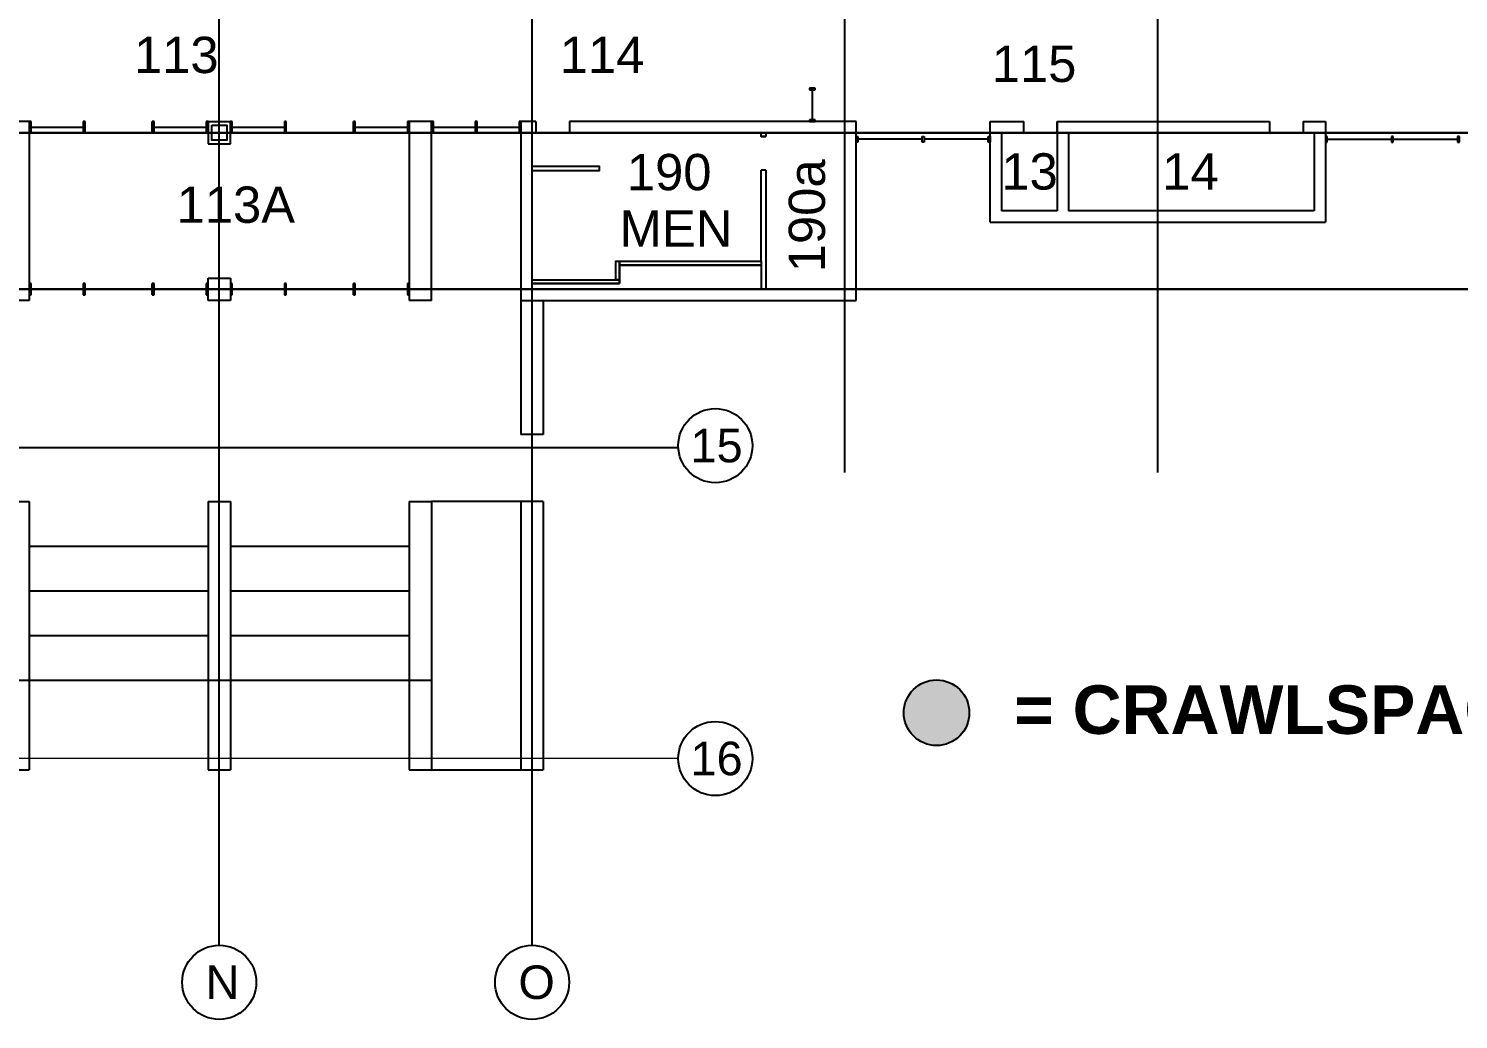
# Model space of a CAD drawing. Extents: x -222 to 8565, y -1562 to 5304.
# Drawn here: x 5121 to 6656, y 981 to 2045 of the extents above; entities that cross this region are included whole.
import ezdxf
from ezdxf.enums import TextEntityAlignment as Align

# ---------------------------------------------------------------- set-up
doc = ezdxf.new("R2010")
doc.units = 0
doc.header["$LTSCALE"] = 15
doc.header["$MEASUREMENT"] = 0
doc.layers.get('0').update_dxf_attribs({"linetype": 'CONTINUOUS'})
for name, color, linetype, lineweight in [('Crawlspace access', 1, 'CONTINUOUS', 25), ('STAIR', 251, 'CONTINUOUS', 25), ('WALLS', 7, 'CONTINUOUS', 25)]:
    doc.layers.add(name, color=color, linetype=linetype, lineweight=lineweight)
doc.layers.add('grid', color=251, linetype='CONTINUOUS')
doc.layers.add('room number', color=7, linetype='CONTINUOUS')
doc.styles.get("Standard").update_dxf_attribs({"font": 'arial.ttf'})
doc.styles.add('style2', font='arial.ttf')

# ---------------------------------------------------------------- blocks, each defined once
blk = doc.blocks.new('AZMND')
for p, q in [((0, 0.5), (0, -0.5)), ((1, 0.5), (0, 0.5)), ((1, -0.5), (1, 0.5)), ((0, -0.5), (1, -0.5))]:
    blk.add_line(p, q)

msp = doc.modelspace()

# ---------------------------------------------------------------- hatches: boundary and pattern name
at = {"layer": 'Crawlspace access'}
h = msp.add_hatch(color=256, dxfattribs=at)
h.dxf.hatch_style = 1
edge = h.paths.add_edge_path()
edge.add_arc((6095.8, 1309.9), 35.2, 0, 360)

# ---------------------------------------------------------------- linework, layer by layer
msp.add_circle((6095.8, 1309.9), 35.2, dxfattribs=at)
at = {"layer": 'grid'}
for p, q in [((5325.4, 1060.2), (5325.4, 5126.4)), ((5661.4, 1060.2), (5661.4, 5126.4)), ((5997.4, 1567.8), (5997.4, 4349.4)), ((6333.4, 1567.8), (6333.4, 4349.4)), ((1386.5, 1932.7), (7512.9, 1932.7)), ((8485.8, 1932.7), (3520.1, 1932.7)), ((1386.5, 1764.7), (7512.9, 1764.7)), ((8485.8, 1764.7), (3520.1, 1764.7)), ((1386.5, 1594.7), (5818.5, 1594.7))]:
    msp.add_line(p, q, dxfattribs=at)
at = {"layer": 'grid', "lineweight": 0}
msp.add_line((5818.4, 1260.7), (1386.5, 1260.7), dxfattribs=at)
at = {"layer": 'grid'}
msp.add_lwpolyline([(5317.4, 1940.7), (5333.4, 1940.7), (5333.4, 1924.7), (5317.4, 1924.7)], close=True, dxfattribs=at)
for centre in [(5858.2, 1596.7), (5858.2, 1260.7), (5325.4, 1020.4), (5661.4, 1020.4)]:
    msp.add_circle(centre, 39.8, dxfattribs=at)
at = {"layer": 'STAIR'}
for p, q in [((5649.4, 1752.7), (5649.4, 1608.7)), ((5673.4, 1752.7), (5673.4, 1608.7)), ((5673.4, 1608.7), (5649.4, 1608.7)), ((5649.4, 1536.7), (5553.4, 1536.7)), ((5673.4, 1536.7), (5649.4, 1536.7)), ((5649.4, 1536.7), (5649.4, 1248.7)), ((5673.4, 1536.7), (5673.4, 1248.7)), ((5121.4, 1488.7), (5313.4, 1488.7)), ((5337.4, 1488.7), (5529.4, 1488.7)), ((5121.4, 1440.7), (5313.4, 1440.7)), ((5337.4, 1440.7), (5529.4, 1440.7)), ((5121.4, 1392.7), (5313.4, 1392.7)), ((5337.4, 1392.7), (5529.4, 1392.7)), ((5121.4, 1344.7), (5313.4, 1344.7)), ((5121.4, 1344.7), (5121.4, 1248.7)), ((5313.4, 1344.7), (5313.4, 1248.7)), ((5337.4, 1344.7), (5529.4, 1344.7)), ((5337.4, 1344.7), (5337.4, 1248.7)), ((5529.4, 1344.7), (5529.4, 1248.7)), ((5553.4, 1344.7), (5553.4, 1248.7)), ((4977.4, 1248.7), (5121.4, 1248.7)), ((5313.4, 1248.7), (5337.4, 1248.7)), ((5529.4, 1248.7), (5673.4, 1248.7))]:
    msp.add_line(p, q, dxfattribs=at)
at = {"layer": 'WALLS'}
for p, q in [((5965.4, 1980.7), (5959.4, 1980.7)), ((5962.4, 1946.7), (5962.4, 1978.7)), ((5121.4, 1944.7), (5097.4, 1944.7)), ((5121.4, 1944.7), (5121.4, 1752.7)), ((5123.4, 1938.7), (5179.4, 1938.7)), ((5181.4, 1932.7), (5181.4, 1944.7)), ((5253.4, 1932.7), (5253.4, 1944.7)), ((5255.4, 1938.7), (5311.4, 1938.7)), ((5313.4, 1944.7), (5313.4, 1920.7)), ((5313.4, 1944.7), (5337.4, 1944.7)), ((5337.4, 1920.7), (5337.4, 1944.7)), ((5339.4, 1938.7), (5395.4, 1938.7)), ((5397.4, 1932.7), (5397.4, 1944.7)), ((5469.4, 1932.7), (5469.4, 1944.7)), ((5471.4, 1938.7), (5527.4, 1938.7)), ((5529.4, 1944.7), (5529.4, 1752.7)), ((5553.4, 1944.7), (5529.4, 1944.7)), ((5553.4, 1752.7), (5553.4, 1944.7)), ((5555.4, 1938.7), (5600.4, 1938.7)), ((5602.4, 1938.7), (5647.4, 1938.7)), ((5649.4, 1944.7), (5649.4, 1752.7)), ((5665.4, 1944.7), (5649.4, 1944.7)), ((5665.4, 1944.7), (5665.4, 1932.7)), ((6009.4, 1944.7), (5701.4, 1944.7)), ((5701.4, 1944.7), (5701.4, 1932.7)), ((6009.4, 1752.7), (6009.4, 1944.7)), ((6153.4, 1836.7), (6153.4, 1944.7)), ((6153.4, 1944.7), (6189.4, 1944.7)), ((6189.4, 1932.7), (6189.4, 1944.7)), ((6225.4, 1944.7), (6453.4, 1944.7)), ((6225.4, 1944.7), (6225.4, 1848.7)), ((6225.4, 1932.7), (6225.4, 1944.7)), ((6453.4, 1944.7), (6453.4, 1932.7)), ((6489.4, 1944.7), (6513.4, 1944.7)), ((6489.4, 1944.7), (6489.4, 1932.7)), ((6513.4, 1944.7), (6513.4, 1836.7)), ((5313.4, 1920.7), (5337.4, 1920.7)), ((5661.4, 1764.7), (5661.4, 1932.7)), ((5661.4, 1932.7), (5665.4, 1932.7)), ((5701.4, 1932.7), (5997.4, 1932.7)), ((5907.4, 1932.7), (5912.4, 1932.7)), ((5907.4, 1928.7), (5907.4, 1932.7)), ((5907.4, 1928.7), (5912.4, 1928.7)), ((5912.4, 1932.7), (5912.4, 1928.7)), ((5997.4, 1764.7), (5997.4, 1932.7)), ((6080.4, 1925.7), (6011.4, 1925.7)), ((6151.4, 1925.7), (6082.4, 1925.7)), ((6165.4, 1932.7), (6165.4, 1848.7)), ((6189.4, 1932.7), (6165.4, 1932.7)), ((6453.4, 1932.7), (6237.4, 1932.7)), ((6237.4, 1932.7), (6237.4, 1848.7)), ((6501.4, 1932.7), (6489.4, 1932.7)), ((6501.4, 1932.7), (6501.4, 1848.7)), ((6515.4, 1925.7), (6584.4, 1925.7)), ((6586.4, 1925.7), (6655.4, 1925.7)), ((5661.4, 1896.7), (5733.4, 1896.7)), ((5733.4, 1891.7), (5661.4, 1891.7)), ((5733.4, 1896.7), (5733.4, 1891.7)), ((5907.4, 1794.7), (5907.4, 1892.7)), ((5912.4, 1892.7), (5907.4, 1892.7)), ((5912.4, 1892.7), (5912.4, 1764.7)), ((6225.4, 1848.7), (6165.4, 1848.7)), ((6501.4, 1848.7), (6237.4, 1848.7)), ((6153.4, 1836.7), (6513.4, 1836.7)), ((5751.4, 1774.7), (5751.4, 1794.7)), ((5751.4, 1794.7), (5907.4, 1794.7)), ((5755.4, 1770.7), (5755.4, 1790.7)), ((5755.4, 1790.7), (5907.4, 1790.7)), ((5907.4, 1790.7), (5907.4, 1764.7)), ((5181.4, 1758.7), (5181.4, 1770.7)), ((5253.4, 1758.7), (5253.4, 1770.7)), ((5313.4, 1752.7), (5313.4, 1776.7)), ((5313.4, 1776.7), (5337.4, 1776.7)), ((5337.4, 1776.7), (5337.4, 1752.7)), ((5397.4, 1758.7), (5397.4, 1770.7)), ((5469.4, 1758.7), (5469.4, 1770.7)), ((5661.4, 1774.7), (5751.4, 1774.7)), ((5661.4, 1770.7), (5751.4, 1770.7)), ((5751.4, 1770.7), (5755.4, 1770.7)), ((5121.4, 1752.7), (5097.4, 1752.7)), ((5123.4, 1764.7), (5179.4, 1764.7)), ((5255.4, 1764.7), (5311.4, 1764.7)), ((5337.4, 1752.7), (5313.4, 1752.7)), ((5339.4, 1764.7), (5395.4, 1764.7)), ((5471.4, 1764.7), (5527.4, 1764.7)), ((5553.4, 1752.7), (5529.4, 1752.7)), ((5649.4, 1752.7), (6009.4, 1752.7)), ((5865.4, 1764.7), (5661.4, 1764.7)), ((5997.4, 1764.7), (5865.4, 1764.7)), ((5097.4, 1536.7), (5121.4, 1536.7)), ((5121.4, 1536.7), (5121.4, 1344.7)), ((5313.4, 1536.7), (5313.4, 1344.7)), ((5313.4, 1536.7), (5337.4, 1536.7)), ((5337.4, 1536.7), (5337.4, 1344.7)), ((5529.4, 1536.7), (5529.4, 1344.7)), ((5529.4, 1536.7), (5553.4, 1536.7)), ((5553.4, 1536.7), (5553.4, 1344.7)), ((5097.4, 1344.7), (5121.4, 1344.7)), ((5313.4, 1344.7), (5337.4, 1344.7)), ((5529.4, 1344.7), (5553.4, 1344.7))]:
    msp.add_line(p, q, dxfattribs=at)
for points in [[(5912.4, 1928.7), (5907.4, 1928.7), (5907.4, 1932.7), (5912.4, 1932.7)], [(5661.4, 1896.7), (5733.4, 1896.7), (5733.4, 1891.7), (5661.4, 1891.7)], [(5755.4, 1774.7), (5751.4, 1774.7), (5751.4, 1794.7), (5755.4, 1794.7)], [(5755.4, 1794.7), (5907.4, 1794.7), (5907.4, 1790.7), (5755.4, 1790.7)], [(5755.4, 1770.7), (5661.4, 1770.7), (5661.4, 1774.7), (5755.4, 1774.7)]]:
    msp.add_lwpolyline(points, close=True, dxfattribs=at)

# ---------------------------------------------------------------- block references
at = {"layer": 'WALLS', "xscale": 2, "yscale": 6, "rotation": 90}
for p in [(5962.4, 1978.7), (5962.4, 1944.7)]:
    msp.add_blockref('AZMND', p, dxfattribs=at)
at = {"layer": 'WALLS'}
for p, xscale, yscale in [((5121.4, 1938.7), 2, 12), ((5179.4, 1938.7), 2, 12), ((5253.4, 1938.7), 2, 12), ((5311.4, 1938.7), 2, 12), ((5337.4, 1938.7), 2, 12), ((5395.4, 1938.7), 2, 12), ((5469.4, 1938.7), 2, 12), ((5527.4, 1938.7), 2, 12), ((5553.4, 1938.7), 2, 12), ((5600.4, 1938.7), 2, 12), ((5647.4, 1938.7), 2, 12), ((6011.4, 1925.7), -2, 6), ((6082.4, 1925.7), -2, 6), ((6153.4, 1925.7), -2, 6), ((6513.4, 1925.7), 2, 6), ((6584.4, 1925.7), 2, 6), ((6655.4, 1925.7), 2, 6), ((5121.4, 1764.7), 2, 12), ((5179.4, 1764.7), 2, 12), ((5253.4, 1764.7), 2, 12), ((5311.4, 1764.7), 2, 12), ((5337.4, 1764.7), 2, 12), ((5395.4, 1764.7), 2, 12), ((5469.4, 1764.7), 2, 12), ((5527.4, 1764.7), 2, 12)]:
    msp.add_blockref('AZMND', p, dxfattribs=dict(at, xscale=xscale, yscale=yscale))

# ---------------------------------------------------------------- texts
at = {"layer": 'Crawlspace access', "insert": (6179.2, 1339.3), "char_height": 52.125, "attachment_point": 1}
msp.add_mtext_dynamic_manual_height_columns('{\\fArial|b1|i0|c0|p34;= CRAWLSPACE ACCESS}', width=1092.173, gutter_width=260.6, heights=[0], dxfattribs=at)
at = {"layer": 'grid', "style": 'style2'}
for s, p in [('15', (5831.6, 1578.8)), ('16', (5831.6, 1242.8)), ('N', (5310.7, 1002.5)), ('O', (5646.7, 1002.5))]:
    msp.add_text(s, height=36, dxfattribs=at).set_placement(p)
at = {"layer": 'room number', "lineweight": 0}
for s, p in [('113', (5233.8, 1996.8)), ('114', (5691.1, 1996.8)), ('115', (6155.1, 1987.2)), ('190', (5763.2, 1871)), ('13', (6165.4, 1871.7)), ('14', (6338.2, 1871.7)), ('113A', (5279.6, 1836)), ('MEN', (5755.4, 1810.3))]:
    msp.add_text(s, height=39, dxfattribs=at).set_placement(p)
msp.add_text('190a', height=39, rotation=90, dxfattribs=at).set_placement((5956.5, 1843.5), align=Align.MIDDLE_CENTER)

doc.saveas('drawing.dxf')
